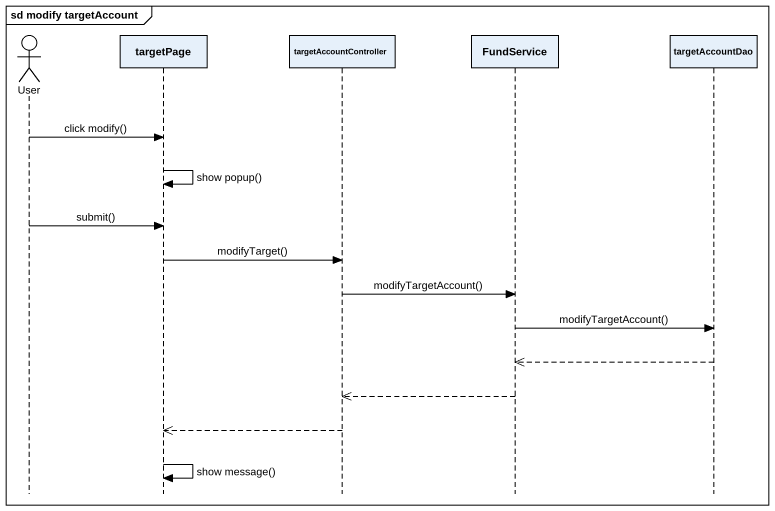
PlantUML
@startuml
mainframe sd modify targetAccount
hide footbox
actor User
participant targetPage
participant targetAccountController
participant FundService
participant targetAccountDao

User -> targetPage : click modify()
targetPage -> targetPage : show popup()
User -> targetPage : submit()
targetPage -> targetAccountController : modifyTarget()
targetAccountController -> FundService : modifyTargetAccount()
FundService -> targetAccountDao : modifyTargetAccount()
targetAccountDao -->> FundService
FundService -->> targetAccountController
targetAccountController -->> targetPage
targetPage -> targetPage : show message()
@enduml
